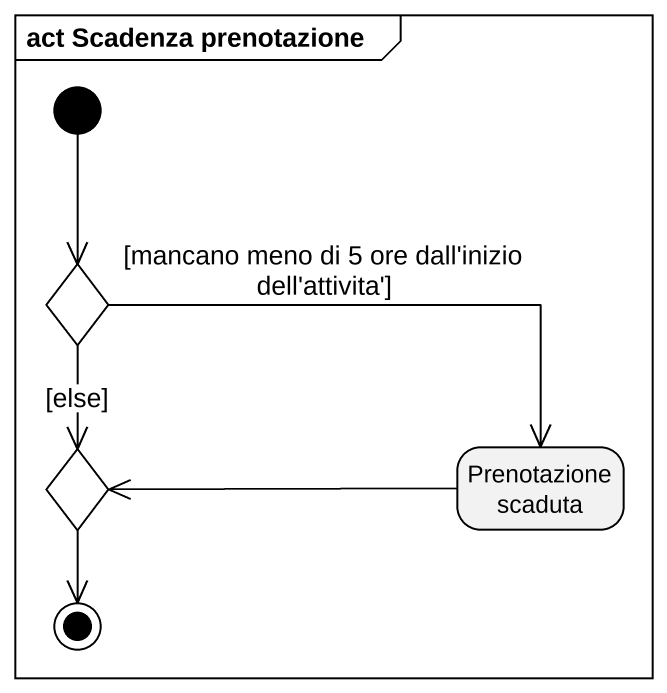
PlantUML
@startuml
mainframe act Scadenza prenotazione
hide empty description
state choice1 <<choice>>
state choice2 <<choice>>
state "Prenotazione scaduta" as Prenotazione_scaduta
[*] --> choice1
choice1 --> choice2 : [else]
choice1 -right-> Prenotazione_scaduta : [mancano meno di 5 ore dall'inizio dell'attivita']
Prenotazione_scaduta -left-> choice2
choice2 --> [*]
@enduml
